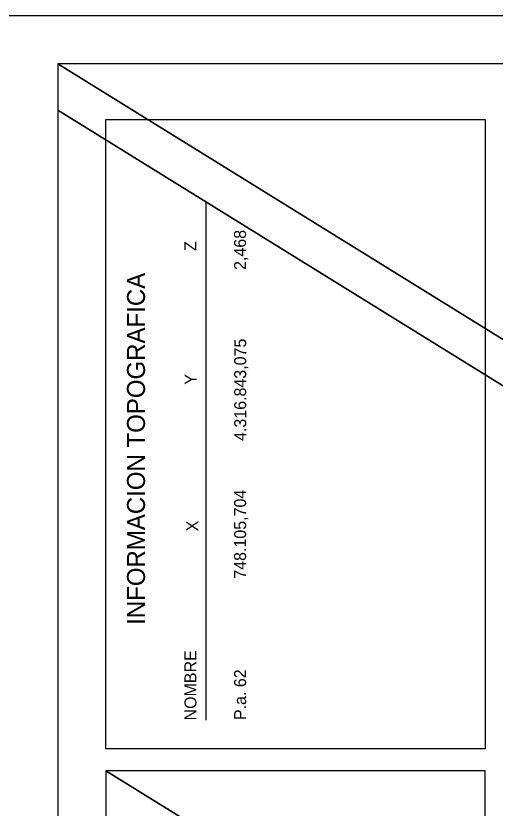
# Model space of a CAD drawing. Extents: x 747954 to 748544, y 4316381 to 4317408.
# Drawn here: x 748247 to 748307.2, y 4317308.1 to 4317407.5 of the extents above; entities that cross this region are included whole.
import ezdxf

# ---------------------------------------------------------------- set-up
doc = ezdxf.new("R2010")
doc.units = 0
doc.layers.get('0').update_dxf_attribs({"linetype": 'CONTINUOUS'})

msp = doc.modelspace()

# ---------------------------------------------------------------- linework, layer by layer
at = {"color": 0, "linetype": 'CONTINUOUS'}
msp.add_line((748270.85, 4317319.22), (748270.85, 4317384.24), dxfattribs=at)
msp.add_lwpolyline([(748258.3, 4317315.62), (748258.3, 4317394.5), (748305.77, 4317394.5), (748305.77, 4317315.62)], close=True, dxfattribs=at)

# ---------------------------------------------------------------- texts
for s, height, p in [('2,468', 1.5, (748275.84, 4317375.65)), ('Z', 1.5, (748269.6, 4317378.03)), ('INFORMACION TOPOGRAFICA', 2.25, (748263.19, 4317331.16)), ('4.316.843,075', 1.5, (748275.86, 4317354.21)), ('Y', 1.5, (748269.66, 4317361.26)), ('748.105,704', 1.5, (748275.85, 4317336.94)), ('X', 1.5, (748269.87, 4317342.88)), ('NOMBRE', 1.5, (748269.63, 4317319.17)), ('P.a. 62', 1.5, (748275.85, 4317319.22))]:
    msp.add_text(s, height=height, rotation=90, dxfattribs=at).set_placement(p)

# ---------------------------------------------------------------- meshes
mesh = msp.add_polyface(dxfattribs=at)
corners = [(747954.5, 4316381), (747954.5, 4316381), (747954.5, 4316571.962), (748262.5, 4316381), (747954.5, 4316746.493), (748544, 4316381), (747954.5, 4317407.5), (748544, 4317042.007), (748544, 4317407.5)]
mesh.append_faces([[corners[k] for k in face] for face in [(0, 1, 3, 2), (2, 3, 5, 4), (4, 5, 7, 6), (6, 7, 8, 8)]], dxfattribs={"vtx0": -1, "vtx2": -1, "color": 0})
mesh = msp.add_polyface(dxfattribs=at)
corners = [(748252.26, 4317221), (748272.5, 4317221), (748252.26, 4317233.549), (748534, 4317221), (748252.26, 4317395.68), (748534, 4317221), (748252.26, 4317401.5), (748534, 4317226.82), (748534, 4317401.5)]
mesh.append_faces([[corners[k] for k in face] for face in [(0, 0, 1, 2), (2, 1, 3, 4), (4, 5, 7, 6), (6, 7, 8, 8)]], dxfattribs={"vtx0": -1, "vtx2": -1, "color": 0})
mesh = msp.add_polyface(dxfattribs=at)
corners = [(748258.3, 4317228.19), (748258.3, 4317228.19), (748258.3, 4317257.622), (748305.77, 4317228.19), (748258.3, 4317312.86), (748305.77, 4317283.428), (748305.77, 4317312.86)]
mesh.append_faces([[corners[k] for k in face] for face in [(0, 1, 3, 2), (2, 3, 5, 4), (4, 5, 6, 6)]], dxfattribs={"vtx0": -1, "vtx2": -1, "color": 0})

doc.saveas('drawing.dxf')
